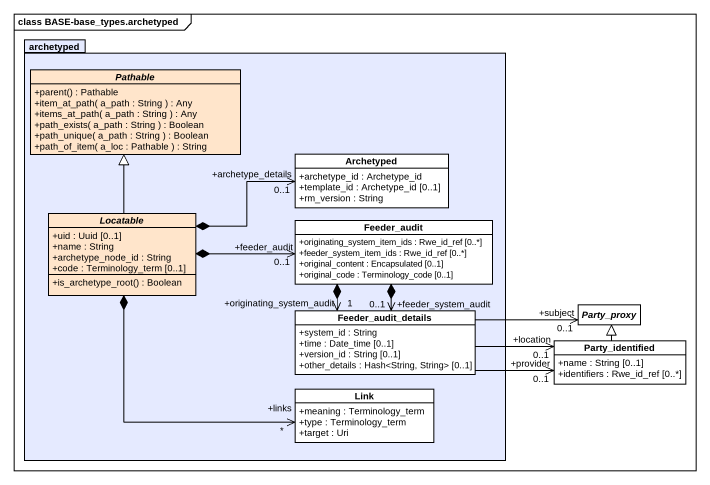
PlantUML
@startuml
mainframe class BASE-base_types.archetyped
hide circle
hide empty members
skinparam classAttributeIconSize 0
package archetyped #E5EAFF {
  abstract class Pathable #FFE5CB {
    +parent() : Pathable
    +item_at_path( a_path : String ) : Any
    +items_at_path( a_path : String ) : Any
    +path_exists( a_path : String ) : Boolean
    +path_unique( a_path : String ) : Boolean
    +path_of_item( a_loc : Pathable ) : String
  }
  class Archetyped {
    +archetype_id : Archetype_id
    +template_id : Archetype_id [0..1]
    +rm_version : String
  }
  abstract class Locatable #FFE5CB {
    +uid : Uuid [0..1]
    +name : String
    +archetype_node_id : String
    +code : Terminology_term [0..1]
    +is_archetype_root() : Boolean
  }
  class Feeder_audit {
    +originating_system_item_ids : Rwe_id_ref [0..*]
    +feeder_system_item_ids : Rwe_id_ref [0..*]
    +original_content : Encapsulated [0..1]
    +original_code : Terminology_code [0..1]
  }
  class Feeder_audit_details {
    +system_id : String
    +time : Date_time [0..1]
    +version_id : String [0..1]
    +other_details : Hash<String, String> [0..1]
  }
  class Link {
    +meaning : Terminology_term
    +type : Terminology_term
    +target : Uri
  }
}
abstract class Party_proxy #FFFFFF
class Party_identified #FFFFFF {
  +name : String [0..1]
  +identifiers : Rwe_id_ref [0..*]
}
Locatable -up-|> Pathable
Locatable *-right-> "+archetype_details\n0..1" Archetyped
Locatable *-right-> "+feeder_audit\n0..1" Feeder_audit
Locatable *--> "+links\n*" Link
Feeder_audit_details "+originating_system_audit\n1" <-up-* Feeder_audit
Feeder_audit_details "+feeder_system_audit\n0..1" <-up-* Feeder_audit
Party_proxy "+subject\n0..1" <-left- Feeder_audit_details
Party_identified "+location\n0..1" <-left- Feeder_audit_details
Party_identified "+provider\n0..1" <-left- Feeder_audit_details
Party_identified -up-|> Party_proxy
@enduml
